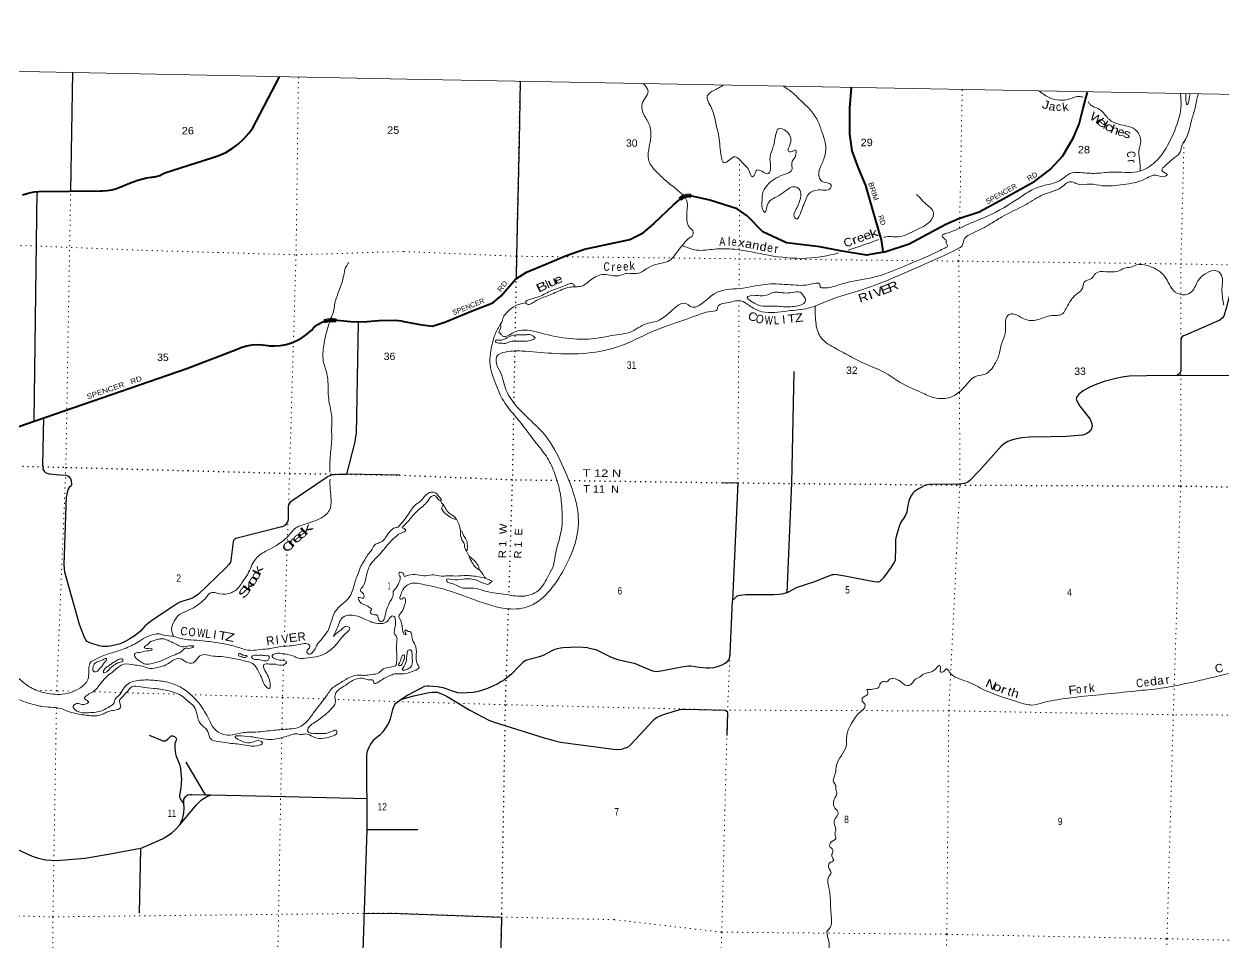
# Model space of a CAD drawing. Header units: feet. Extents: x -509309 to -252658, y -547785 to -360805.
# Drawn here: x -451182 to -422824, y -382503 to -360805 of the extents above; entities that cross this region are included whole.
import ezdxf
from ezdxf.enums import TextEntityAlignment as Align

# ---------------------------------------------------------------- set-up
doc = ezdxf.new("R2010")
doc.units = ezdxf.units.FT
doc.header["$LTSCALE"] = 80
doc.linetypes.add('DOTTED', pattern=[1.5, 0.3, -1.2])
for name, color, linetype, lineweight in [('26', 7, 'Continuous', 40), ('27', 7, 'Continuous', 13), ('29', 7, 'Continuous', 25), ('39', 7, 'Continuous', 13), ('4', 7, 'Continuous', 13), ('6', 7, 'DOTTED', 25), ('61', 7, 'Continuous', 13), ('7', 7, 'DOTTED', 13)]:
    doc.layers.add(name, color=color, linetype=linetype, lineweight=lineweight)
doc.layers.add('41', color=7, linetype='Continuous')

msp = doc.modelspace()

# ---------------------------------------------------------------- linework, layer by layer
at = {"layer": '26'}
for points in [[(-451220.4, -364843.58), (-451084.36, -364801.96), (-450944.71, -364774.79), (-450829.08, -364763.54), (-449375.01, -364746.22), (-449325.88, -364746.88), (-449214.35, -364739.97), (-449104.15, -364721.43), (-448996.5, -364691.49), (-448892.56, -364650.45), (-448691.87, -364566.26), (-448491.41, -364494.41), (-448284.54, -364443.9), (-448179.16, -364427.48), (-448153.89, -364423.54), (-448129.16, -364420.6), (-448093.14, -364416.31), (-448033.22, -364402.71), (-447975.04, -364382.92), (-447920.21, -364357.65), (-447887.68, -364339.89), (-447854.06, -364325.85), (-446747.25, -363969.29), (-446578.11, -363912.6), (-446415.82, -363838.54), (-446262.16, -363747.93), (-446118.81, -363641.75), (-445987.35, -363521.16), (-445869.22, -363387.5), (-445785.92, -363273.25), (-445147.73, -362049.68)], [(-430872.63, -366197.41), (-430876.13, -366174.61), (-430916.86, -365909.19), (-431127.61, -365177.16), (-431289.59, -364623.03), (-431472.03, -364191.15), (-431611.08, -363800.35), (-431669.68, -363405.09), (-431669.91, -362797.85), (-431629.09, -362307.84)], [(-430872.63, -366197.41), (-430842.01, -366192.16), (-430267.77, -366002.42), (-429394.88, -365539.07), (-429092.92, -365404.27), (-428613.61, -365240.8), (-428039.14, -364936.44), (-427297.69, -364516.75), (-426930.74, -364242.48), (-426633.13, -363918.6), (-426379.71, -363491.29), (-426244.89, -363170.22), (-426151.14, -362792.05), (-426046.58, -362412.13)], [(-442243.3, -367826.9), (-441826.39, -367909.9), (-441537.76, -367943.74), (-441236.62, -367851.15), (-440629.11, -367603.75), (-440102.71, -367394.96), (-439906.14, -367230.6), (-439567.45, -366834.47), (-439305.03, -366666.73), (-438847.38, -366480.71), (-438385.47, -366282.71), (-437934.4, -366124.72), (-436869.21, -365896.39), (-436552.8, -365741.77), (-436291.08, -365518.69), (-436278.96, -365503.88), (-435840.91, -365086.24), (-435713.04, -364973.67), (-435673.88, -364937.81), (-435601.24, -364890.63), (-435560.76, -364872.61), (-435528.6, -364863.86), (-435472.67, -364860.24), (-435428.34, -364865.06)], [(-430872.63, -366197.41), (-431273.37, -366266.1), (-431898.25, -366167.32), (-432376.57, -366073.44), (-433164.26, -365979.49), (-433721.67, -365717.16), (-434095.99, -365337.8), (-434325.77, -365170.4), (-434976.84, -364972.58), (-435428.34, -364865.06), (-435403.6, -364870.72)], [(-442243.3, -367826.9), (-442417.29, -367815.31), (-442796.56, -367821.07), (-443169.82, -367852.93), (-443462.8, -367846.7), (-443700.73, -367822.73), (-443784.78, -367814.26), (-443868.11, -367804.99), (-443950.67, -367806.11), (-444030.44, -367817.31), (-444081.95, -367829.09)], [(-454032.82, -371252.6), (-447337.98, -368944.27), (-446147.92, -368493.35), (-446032.69, -368446.62), (-445913.2, -368412.19), (-445790.77, -368390.43), (-445666.74, -368381.6), (-445542.46, -368385.78), (-445419.31, -368402.92), (-445387.35, -368409.55), (-445252.99, -368412.88), (-445119.02, -368402.16), (-444986.9, -368377.48), (-444858.08, -368339.14), (-444733.98, -368287.53), (-444615.95, -368223.24), (-444505.29, -368146.97), (-444403.21, -368059.54), (-444381.92, -368038.81), (-444339.49, -367990.1), (-444292.2, -367946.1), (-444240.57, -367907.28), (-444185.16, -367874.08), (-444126.59, -367846.84), (-444106.95, -367839.8), (-444081.95, -367829.09)]]:
    msp.add_lwpolyline(points, dxfattribs=at)
at = {"layer": '29'}
for p, q in [((-450035.23, -361954.4), (-450083, -364753.05)), ((-450881.25, -364767.52), (-450952.65, -370190.58)), ((-439544.87, -366294.04), (-439554.45, -366822.8)), ((-443287.79, -367848.48), (-443330.76, -370511.18)), ((-450739.76, -371244.87), (-450710.13, -370107.22)), ((-442313.4, -371467.23), (-443555.89, -371448.7)), ((-450230.4, -373578.32), (-450177.98, -371964.07)), ((-445090.16, -372690.43), (-446178.7, -372968.77)), ((-443079.01, -379839.78), (-442474.71, -379842.11)), ((-442474.71, -379842.11), (-441875.42, -379845.76)), ((-448427.36, -380289.75), (-448463.71, -381823.7)), ((-443146, -381826.05), (-442512.77, -381818.4))]:
    msp.add_line(p, q, dxfattribs=at)
for points in [[(-439460.71, -362158.48), (-439477.74, -363568.84), (-439544.87, -366294.04)], [(-421627.49, -366517.06), (-421815.52, -366523.67), (-422005.13, -366554.93), (-422323.9, -366627.89), (-422413.49, -366663.32), (-422469.74, -366690.43), (-422530.17, -366755.04), (-422578.09, -366819.67), (-422613.51, -366905.13), (-422771.86, -367522.14), (-422830.2, -367713.91), (-422857.28, -367753.52), (-422921.87, -367805.63), (-423730.27, -368155.82), (-423807.36, -368187.09), (-423838.61, -368222.53), (-423846.95, -368330.92), (-423846.95, -369006.3), (-423858.39, -369044.85), (-423881.31, -369076.12), (-423927.59, -369114.4)], [(-432990.41, -369019.09), (-433047.83, -371658.01), (-433155.44, -374251.97)], [(-423927.59, -369114.4), (-424654.28, -369121.98), (-425062.64, -369130.32), (-425231.4, -369153.25), (-425379.34, -369180.35), (-425656.44, -369257.47), (-425871.05, -369330.43), (-425993.97, -369390.88), (-426152.32, -369474.26), (-426254.41, -369555.56), (-426310.66, -369632.68), (-426319, -369666.04), (-426312.75, -369697.3), (-426229.41, -369839.05), (-425987.72, -370147.56), (-425943.96, -370253.87), (-425937.72, -370314.32), (-425964.8, -370387.27), (-426021.06, -370456.06), (-426085.64, -370495.67), (-426162.74, -370522.77), (-426554.44, -370556.12), (-426921.14, -370564.46), (-427421.18, -370572.8), (-427600.36, -370585.3), (-427762.88, -370614.49), (-427846.21, -370643.67), (-427929.55, -370672.85), (-428012.89, -370718.71), (-428079.57, -370772.91), (-428596.28, -371348.23), (-428829.64, -371598.37), (-428877.56, -371637.97), (-428954.65, -371665.07), (-429087.99, -371681.75), (-429781.8, -371688), (-429881.81, -371708.85), (-429996.41, -371765.13), (-430069.33, -371808.9), (-430136, -371854.76), (-430173.5, -371896.45), (-430221.43, -371965.24), (-430269.34, -372071.55), (-430304.77, -372223.72), (-430321.43, -372340.45), (-430350.6, -372411.32), (-430404.78, -372507.21)], [(-422487.98, -371417.82), (-422457.38, -369124.21), (-423927.59, -369114.4)], [(-443555.89, -371448.7), (-443353.12, -370678.16), (-443330.76, -370511.18)], [(-450739.76, -371244.87), (-450736.46, -371324.06), (-450708.3, -371371.02), (-450684.31, -371399.19), (-450657.19, -371413.8), (-450591.48, -371433.63), (-450336.99, -371462.85), (-450190.97, -371471.19), (-450150.3, -371484.76), (-450115.88, -371504.59), (-450085.63, -371547.37), (-450069.99, -371600.59), (-450061.64, -371684.07), (-450062.68, -371701.8), (-450071.03, -371720.59), (-450111.71, -371759.2), (-450139.87, -371797.8), (-450165.94, -371876.07), (-450177.98, -371964.07)], [(-445090.16, -372690.43), (-445023.99, -372658.69), (-444978.1, -372616.96), (-444944.73, -372571.04), (-444932.21, -372516.78), (-444928.04, -372212.08), (-444920.73, -372173.47), (-444903.01, -372132.78), (-444876.93, -372094.17), (-444844.6, -372066), (-444014.38, -371506.69), (-443948.66, -371474.34), (-443889.22, -371456.6), (-443833.94, -371451.38), (-443751.54, -371448.25), (-443555.89, -371448.7)], [(-434700.29, -371644.58), (-434313.35, -371651.16), (-434441.18, -374429.18)], [(-433155.44, -374251.97), (-432927.91, -374126.87), (-432853.95, -374096.63), (-432740.4, -374060.16), (-432494.54, -373980.95), (-432123.68, -373830.87), (-432072.63, -373819.39), (-432045.54, -373813.13), (-432005.96, -373811.05), (-431969.5, -373814.19), (-431786.15, -373851.71), (-431094.42, -373985.12), (-431015.25, -373993.44), (-430977.74, -373991.36), (-430948.57, -373976.78), (-430856.9, -373880.9), (-430677.71, -373643.26), (-430631.88, -373568.21), (-430604.79, -373511.93), (-430590.21, -373470.24), (-430586.04, -373426.48), (-430581.87, -373234.7), (-430582.91, -373119), (-430577.71, -372992.9), (-430557.91, -372887.62), (-430523.53, -372776.11), (-430484.99, -372654.16), (-430465.2, -372609.35), (-430404.78, -372507.21)], [(-446178.7, -372968.77), (-446201.53, -372979.06), (-446217.18, -372996.79), (-446234.91, -373014.53), (-446242.21, -373042.7), (-446296.44, -373489.32), (-446305.83, -373525.84), (-446338.16, -373576.97), (-446413.26, -373656.27), (-447068.26, -374286.54), (-447149.61, -374347.07), (-447203.85, -374378.37), (-447247.65, -374395.06), (-447456.25, -374453.5), (-447503.19, -374473.32), (-447556.38, -374499.41), (-447673.2, -374582.89), (-448140.46, -374891.77), (-448240.59, -374966.89), (-448315.68, -375029.51), (-448432.49, -375158.9)], [(-448432.49, -375158.9), (-448557.66, -375256.97), (-448677.6, -375337.33), (-448791.29, -375403.06), (-448913.32, -375452.11), (-449003.02, -375479.24), (-449108.36, -375503.24), (-449203.27, -375516.81), (-449291.92, -375519.93), (-449338.86, -375516.81), (-449408.74, -375503.24), (-449554.76, -375457.32), (-449624.64, -375433.33), (-449688.26, -375398.89), (-449722.68, -375362.37), (-449755.01, -375307.06), (-449871.83, -374998.19), (-450218.1, -373762.7), (-450228.53, -373685.48), (-450230.4, -373578.32)], [(-433155.44, -374251.97), (-433271.69, -374283.2), (-433336.28, -374289.45), (-433463.38, -374293.62), (-434121.77, -374297.79), (-434255.12, -374310.29), (-434300.96, -374318.63), (-434338.46, -374331.14), (-434386.38, -374374.91), (-434441.18, -374429.18)], [(-437857.05, -375548.56), (-437665.87, -375586.02), (-437324.17, -375765.29), (-437223.13, -375803.86), (-437153.32, -375827.83), (-436761.61, -375915.38), (-436702.25, -375933.1), (-436649.1, -375957.07), (-436332.41, -376090.47), (-436274.08, -376105.07), (-436228.23, -376107.15), (-436086.55, -376086.31), (-435594.84, -375990.42), (-435472.96, -375974.79), (-435419.82, -375977.91), (-435215.63, -376002.92), (-435050, -376022.73), (-434986.45, -376023.77), (-434874.99, -376012.31), (-434769.76, -375986.25), (-434681.22, -375951.86), (-434615.58, -375915.38), (-434552.04, -375866.39), (-434531.2, -375843.46), (-434511.4, -375811.15), (-434490.57, -375690.25), (-434441.18, -374429.18)], [(-437857.05, -375548.56), (-438089.88, -375532.87), (-438448.25, -375549.55), (-438507.64, -375556.84), (-438577.43, -375570.39), (-438638.9, -375586.02), (-438694.1, -375612.08), (-438898.29, -375724.65), (-438938.93, -375742.36), (-439002.47, -375762.17), (-439277.49, -375833.04), (-439326.46, -375852.84), (-439366.05, -375873.69), (-439394.17, -375895.58), (-439506.68, -376008.14), (-439665.03, -376170.73), (-439827.54, -376304.14), (-439894.23, -376347.92), (-439998.39, -376408.37), (-440231.75, -376512.6), (-440367.2, -376560.54), (-440449.5, -376580.35), (-440565.11, -376604.31), (-440706.79, -376616.82), (-440832.87, -376622.04), (-440931.82, -376612.65), (-440980.8, -376601.19), (-441056.83, -376575.13), (-441186.01, -376525.1), (-441274.57, -376494.88), (-441419.36, -376470.9), (-441611.05, -376458.4), (-441656.88, -376458.4)], [(-441656.88, -376458.4), (-441719.42, -376466.74), (-441742.34, -376475.08), (-441794.42, -376500.1), (-442123.62, -376679.36), (-442184.04, -376716.89), (-442254.16, -376765.71), (-442417.63, -376878.75)], [(-442254.16, -376765.71), (-441966.05, -376684.82), (-441649.35, -376609.78), (-441535.79, -376594.14), (-441477.45, -376594.14), (-441415.99, -376601.44), (-441296.18, -376644.17), (-441182.63, -376701.5), (-440649.24, -377026.69), (-440199.19, -377260.16), (-440070, -377310.18), (-438890.72, -377677.06), (-438632.34, -377747.94), (-438507.35, -377777.12), (-437248.88, -377943.88), (-437134.27, -377950.14), (-437057.2, -377943.88), (-436971.75, -377916.79), (-436915.52, -377893.86), (-436842.57, -377833.4), (-436323.79, -377276.83), (-436276.89, -377227.85), (-436215.44, -377185.11), (-436150.83, -377155.93), (-436048.76, -377118.41)], [(-442417.63, -376878.81), (-442473.84, -377009), (-442528.07, -377230.22), (-442549.97, -377295.96), (-442590.65, -377372.13), (-442703.29, -377534.91), (-442774.22, -377614.22), (-442874.35, -377693.52), (-442931.71, -377742.57), (-442991.16, -377827.09), (-443027.66, -377890.74), (-443062.09, -377973.18), (-443079.81, -378026.4), (-443087.09, -378117)], [(-436048.76, -377118.41), (-435704.95, -377014.18), (-435627.86, -376999.59), (-435548.68, -376997.5), (-434604.83, -377024.6), (-434575.66, -377043.36), (-434558.99, -377074.63), (-434569.41, -377620.78)], [(-447406.47, -379230.39), (-447482.84, -379118.4), (-447496.4, -379088.13), (-447499.53, -379034.92), (-447470.33, -378867.96), (-447454.68, -378645.69), (-447457.81, -378600.82), (-447478.66, -378402.55), (-447495.36, -378329.51), (-447578.8, -378116.64), (-447596.53, -378057.16), (-447605.91, -377993.5), (-447608, -377907.94), (-447607.48, -377820.8), (-447599.66, -377786.89), (-447574.63, -377724.28), (-447574.1, -377708.1), (-447579.84, -377689.84), (-447599.66, -377665.84), (-447619.99, -377651.75), (-447637.73, -377642.36), (-447658.07, -377636.63), (-447690.4, -377635.58), (-447705.52, -377639.23), (-447716.48, -377644.97), (-447787.4, -377715.93), (-447837.46, -377753.5), (-447850.5, -377757.15), (-447867.71, -377756.63), (-447890.13, -377752.97), (-447912.56, -377745.15), (-448217.12, -377619.93)], [(-446891.94, -379020.52), (-447225.04, -378461.46), (-447347.42, -378250.55)], [(-443087.09, -378117), (-443079.33, -379849.77), (-443232.53, -384377.31), (-443269.22, -388107.83)], [(-447502.13, -379735.62), (-447109.96, -379268.13), (-447022.35, -379170.04), (-446986.88, -379140.82), (-446928.48, -379101.17), (-446888.84, -379078.21), (-446764.79, -379023.27)], [(-447406.47, -379230.39), (-447405.14, -379146.05), (-447401.49, -379124.66), (-447393.15, -379105.88), (-447361.34, -379066.74), (-447333.7, -379041.18), (-447309.71, -379027.61), (-447294.58, -379020.83), (-447257.56, -379013.01), (-447211.08, -379013.62)], [(-447211.08, -379013.62), (-446891.94, -379020.52), (-446764.79, -379023.27)], [(-446764.79, -379023.27), (-445003.67, -379061.35), (-443082.03, -379109.34)], [(-447502.13, -379735.62), (-447439.55, -379593.71), (-447418.69, -379531.1), (-447402, -379447.62), (-447393.66, -379332.83), (-447406.47, -379230.39)], [(-448427.36, -380289.75), (-449145.91, -380426.43), (-449738.34, -380526.61), (-450213.96, -380568.35), (-450424.64, -380582.96), (-450672.88, -380568.35), (-450837.68, -380532.87), (-450981.61, -380484.87), (-452333.36, -379867.11)], [(-448427.36, -380289.75), (-447910.99, -380061.2), (-447791.04, -379995.46), (-447689.87, -379919.28), (-447617.9, -379857.71), (-447502.13, -379735.62)], [(-442512.77, -381818.4), (-439901.24, -381912.22), (-439901.78, -381973.75), (-440001.33, -385974.81), (-439988.98, -386014.96), (-439968.91, -386036.58), (-439929.84, -386063.77), (-439896.06, -386082.53), (-438692.72, -386122.35), (-437641.43, -386157.14)]]:
    msp.add_lwpolyline(points, dxfattribs=at)
at = {"layer": '39'}
for points in [[(-436546.94, -362214.86), (-436435.38, -362394.25), (-436508.99, -362563.71), (-436580.56, -362731.2), (-436532.46, -362943.27), (-436395.08, -363213.4), (-436379.72, -363559.55), (-436429.54, -363848.11), (-436415.3, -364045.44), (-436229.49, -364304.46), (-436010.49, -364509.85), (-435757.36, -364715.91), (-435606.08, -364844.68)], [(-434651.93, -362250.61), (-434882.1, -362376.62), (-435033.13, -362498.3), (-434934.34, -362789.79), (-434842.12, -363109.3), (-434771.8, -363418.33), (-434712.68, -363890), (-434634.1, -364084.58), (-434520.43, -364024.48), (-434376.16, -363940.87), (-434202.26, -364089.07), (-434035.51, -364295.44), (-433969.58, -364417.38), (-433918.4, -364368.12), (-433866.08, -364260.57), (-433700.34, -364312.1), (-433584.37, -364340.52), (-433541.03, -364178.51), (-433550.51, -363943.07), (-433475.53, -363703.27), (-433413.51, -363406.9), (-433348.79, -363281.5), (-433176.98, -363331.14), (-433075.06, -363461.83), (-433072.44, -363636.82), (-433116.17, -363818.93), (-433062.14, -363830.05), (-432944.76, -363786.12), (-432959.83, -363940.64), (-433039.03, -364087.87), (-433029.92, -364238.86), (-433239.47, -364373.46), (-433630.17, -364629.16), (-433730.24, -364816.2), (-433742.11, -365013.01), (-433713.85, -365212.63), (-433668.49, -365255.75), (-433636.76, -365173.93), (-433575.23, -365006.25), (-433337.26, -364856.12), (-433113.19, -364697.67), (-432991.72, -364649.79), (-432846.6, -364729.06), (-432834.06, -364910.27), (-432950.46, -365213.6), (-432985.25, -365349.65), (-432936.26, -365412.94), (-432818.19, -365230.29), (-432735.92, -365028.83), (-432629.28, -364813.77), (-432440.79, -364729.02), (-432266.04, -364730.45), (-432120.51, -364685.07), (-432111.1, -364614.88), (-432332.21, -364518.03), (-432392.63, -364422.33), (-432374.66, -364221.61), (-432269.28, -363968.33), (-432235.68, -363687.5), (-432318.06, -363378.23), (-432413.5, -363120.99), (-432587.06, -362852.16), (-432831.42, -362608.06), (-433014.86, -362433.54), (-433231.14, -362277.63)], [(-427192.34, -362390.9), (-426936.02, -362553.39), (-426470.35, -362574.63), (-426248.19, -362514.67), (-426150.71, -362537.59)], [(-423855.45, -362452.73), (-423837.54, -362727.07), (-423908.96, -363093.63), (-424159.45, -363679.84), (-424499.29, -364109.46), (-424880.63, -364296.98), (-425453.32, -364303.78), (-425837.63, -364334.41), (-426221.01, -364316.8), (-426470.57, -364340.03), (-426643.81, -364467.31), (-426943.53, -364590.08), (-427242.47, -364672.66), (-427577.58, -364859.08), (-428311.39, -365299.04), (-428860.43, -365535.53), (-429399.15, -365758.15), (-429484.43, -365804.72), (-429443.47, -365867.86), (-429384.68, -365943.42), (-429388.93, -365955.4), (-429381.6, -365991.74), (-429356.78, -366058.58), (-429417.85, -366099.6), (-429569.99, -366175.02), (-430264.99, -366479.01), (-430914.91, -366737.64), (-431901.7, -366963.49), (-432288.96, -367042.32), (-432364.8, -367016.69), (-432381.5, -366945.99), (-432439.43, -366928.76), (-432592.68, -366957.91), (-433065, -366968.71), (-433605.13, -366954.03), (-434266.05, -367055.61), (-434873.3, -367186.4), (-435445.4, -367472.71), (-435494.87, -367433.53), (-436130.52, -367784.93), (-436437.76, -367881.42), (-436575.34, -367930.99), (-436768.51, -368049.83), (-437232.7, -368159.31), (-437637.96, -368233.76), (-438188.67, -368247.03), (-438883.56, -368132.8), (-439416.18, -368041.87), (-439644.64, -368115.78), (-439796.78, -368191.2), (-439868.99, -368185.75), (-439910.15, -368132.66), (-439959.73, -368099.52), (-439934.53, -368043.71), (-439919.55, -367893.21)], [(-426037.24, -362634.78), (-425997.81, -362693.81), (-425939.22, -362741.94), (-425740.24, -362840.36), (-425565.22, -363034.83), (-425332.77, -363168.1), (-424880, -363335.87), (-424792.2, -363572.86), (-424835.21, -363821.34), (-424827.87, -363960.22), (-424807.17, -364135.56), (-424805.18, -364283.43)], [(-423992.14, -363960.61), (-423848.75, -363818.67), (-423826.36, -363700.48), (-423749.24, -363557.23), (-423676.01, -363407.87), (-423582.62, -363047.78), (-423507.2, -362785.87), (-423476.07, -362631.66), (-423432, -362460.44)], [(-423723.05, -362455.19), (-423717.64, -362657.05), (-423698.7, -362715.74), (-423650.24, -362600.07), (-423638.55, -362515.85), (-423619.61, -362456.91)], [(-442403.88, -376160.51), (-442134.87, -376153.23), (-441959.58, -376090.85), (-441847.57, -376012.63), (-441882.3, -375939.56), (-441911.94, -375707.75), (-441943.47, -375469.86), (-441993.85, -375374.37), (-442019.73, -375259.24), (-442072.15, -375165.72), (-442104.32, -375167.1), (-442161.74, -375123.74), (-442182.6, -375163.54), (-442151.84, -375234.52), (-442174.01, -375238.11), (-442237.93, -375116.2), (-442295.57, -374877.8), (-442320.5, -374816.99), (-442241.41, -374675.79), (-442188.43, -374534.07), (-442167.69, -374397.76), (-442183.17, -374367.29), (-442247.86, -374388.13), (-442294.25, -374397.27), (-442282.48, -374309.03), (-442231.78, -374181.35), (-442082.48, -374045.55), (-441773.1, -374045.62), (-441345.07, -374142.53), (-440638.43, -374375.63), (-439813.46, -374619.1), (-439290.43, -374583.17), (-438799.6, -374240.97), (-438419.13, -373685.47), (-438140.98, -373019.38), (-438088.44, -372385.03), (-438193.64, -371906.42), (-438469.31, -371207.29), (-438852.25, -370548.27), (-439190.89, -370193.75), (-439665.08, -369681.72), (-439846.26, -369288.07), (-439910.16, -369061.61), (-440020.12, -368828.21), (-439992.35, -368639.75), (-439864.46, -368571.9), (-439417.74, -368534.46), (-438701.59, -368588.79), (-437084.93, -368411.55), (-436365.48, -368089.95), (-435954.53, -367929.15), (-435303.19, -367700.71), (-434885.18, -367590.32), (-434804.31, -367563.76), (-434795.57, -367527.74), (-434766.12, -367459.96), (-434572.04, -367397.43), (-434251.64, -367347.45), (-434011.15, -367480.88), (-433748.38, -367604.69), (-433127.26, -367586.78), (-432647.9, -367523.84), (-432182.41, -367348.03), (-431361.52, -367078.7), (-430638.99, -366805.41), (-429915.56, -366485.9), (-429118.94, -366121.58), (-429015, -366045.21), (-428972.17, -365909.33), (-428739.79, -365736.97), (-428346.01, -365529.58), (-428073.59, -365364.05), (-427501.28, -365067.69), (-427086.95, -364836.58), (-426608.67, -364622.83), (-426502.6, -364540.47), (-426380.18, -364546.9), (-426270.59, -364593.3), (-425989.24, -364588.79), (-425704.7, -364626.57), (-425459.62, -364627.38), (-425203.92, -364598.24), (-424943.92, -364555.11), (-424699.24, -364473.48), (-424428.15, -364376.27), (-424205.71, -364404.79), (-424164.84, -364369.4), (-424226.15, -364319.94), (-424289.4, -364266.41), (-424196.48, -364137.55), (-423992.14, -363960.61)], [(-435606.08, -364844.68), (-435532.94, -364953.02), (-435508.3, -365028.46), (-435511.43, -365189.25), (-435514.59, -365454.6), (-435486.58, -365563.73), (-435427.74, -365637.28), (-435394.23, -365670.11), (-435374.45, -365789.13), (-435484.77, -365883.47), (-435632.65, -366049.46), (-435760.37, -366211.82), (-435900.21, -366377.96), (-436191.43, -366476.77), (-436415.99, -366556.8), (-436665.77, -366694.63), (-436967.32, -366704.77), (-437124.98, -366753.94), (-437473.97, -366724.94), (-437787.91, -366855.48), (-437975.36, -366990.53), (-438104.4, -367014.12), (-438160.67, -367015.02)], [(-430861.29, -365848.76), (-430853.35, -365846.1), (-430513.57, -365832.69), (-430102.66, -365673.9), (-429771.25, -365471.32), (-429686.93, -365267.89), (-429897.35, -365034.53), (-430019.31, -364901.42), (-430094.16, -364835.57)], [(-435636.43, -366037.32), (-435293.06, -366148.64), (-434860.7, -366127.01), (-434392.68, -366130.2), (-433587.8, -366270.74), (-432691.15, -366340.69), (-431937.38, -366216.81), (-431935.16, -366216.17)], [(-431708.59, -366149.59), (-431209.58, -365981.84), (-430989.98, -365896.86)], [(-443955.14, -367842.45), (-443916.31, -367731.94), (-443904.27, -367709.86), (-443833.98, -367406.73), (-443733.6, -367097.59), (-443627.19, -366750.31), (-443581.01, -366561.61), (-443556.92, -366517.45), (-443518.78, -366457.24), (-443508.75, -366447.21)], [(-432485.14, -367467.87), (-432464.36, -367899.44), (-432367.53, -368188.88), (-432039.18, -368452.72), (-431675.4, -368650.91), (-431285.47, -368847.61), (-430861.17, -369032.92), (-430476.15, -369275.76), (-429940.72, -369531.62), (-429617.58, -369650.59), (-429234.97, -369603.85), (-428852.66, -369263.53), (-428715.72, -369143.58), (-428469.39, -369080.07), (-428243.83, -368845.24), (-428130.26, -368584.08), (-428081.82, -368365.87), (-427994.7, -368122.28), (-427986.42, -367903.28), (-427923.88, -367683.33), (-427824.93, -367657.13), (-427567.87, -367764.75), (-427275.41, -367808.72), (-426976.16, -367710.06), (-426809.09, -367693.25), (-426684.23, -367677.61), (-426523.48, -367469.66), (-426280.52, -367166.81), (-426169.85, -367054.38), (-426126.79, -366906.44), (-425954.29, -366817.35), (-425857.59, -366700.62), (-425605.67, -366659.34), (-425287.71, -366631.43), (-425137.77, -366566.02), (-425027.04, -366554.13), (-424891.4, -366500.5), (-424638.52, -366513.53), (-424435.21, -366595.96), (-424231.53, -366762.84), (-423975.7, -367139.86), (-423743.92, -367204.76), (-423587.76, -367129.42), (-423427.77, -366857.1), (-423239.73, -366691.91), (-423005.6, -366636.21), (-422904.63, -366712.59), (-422871.51, -367075.17), (-422835.8, -367407.64), (-422828.85, -367448.14)], [(-438156.59, -367014.95), (-438197.69, -366955.98), (-438227.54, -366941.32), (-438360.7, -366970.86), (-438710.86, -367104.71), (-438998.81, -367241.79), (-439241.4, -367319.45), (-439329, -367382.06), (-439311.55, -367414.58), (-439107.59, -367360.29), (-438787.48, -367221.83), (-438473.39, -367083.25), (-438283.44, -367026.68), (-438156.59, -367014.95)], [(-433988.8, -367364.7), (-434048.23, -367321.3), (-434093.36, -367266.12), (-434046.58, -367236.88), (-433843.4, -367222.79), (-433624.19, -367211.03), (-433482.45, -367153.5), (-433177.28, -367163.54), (-432971.97, -367143.46), (-432807.65, -367164.8), (-432756.92, -367242.2), (-432723.61, -367285.08), (-432731.55, -367383.45), (-432853.49, -367455.44), (-433191.65, -367488.99), (-433534.86, -367472.17), (-433775.84, -367467.42), (-433903.35, -367412.63), (-433988.8, -367364.7)], [(-439326.38, -367397.99), (-439506.86, -367436.87), (-439716.37, -367569.47), (-439866.92, -367769.58), (-439892.66, -367853.52), (-439919.55, -367893.21)], [(-443953.5, -371398.9), (-443954.98, -371307.85), (-443944.9, -371026.76), (-443910.73, -370635.26), (-443912.7, -370372.23), (-443908.64, -370085.12), (-443974.81, -369719.65), (-443992.83, -369494.76), (-444034.9, -369026.9), (-444109.11, -368767.84), (-444097.02, -368400.42), (-443994.61, -367954.75), (-443955.14, -367842.45)], [(-439919.37, -367892.95), (-440050.96, -368141.95), (-440148.92, -368530.1), (-440172.16, -368795.05), (-440031.72, -369320.61), (-439854.4, -369706.14), (-439432.93, -370243.26), (-439119.56, -370657.61), (-438845.26, -371014.9), (-438655.66, -371388.6), (-438534.69, -371779.06), (-438474.44, -372192.44), (-438485.9, -372781.35), (-438630.07, -373375.69), (-438672.73, -373606.08), (-438783.7, -373837.13), (-439025.71, -374194.29), (-439400, -374329.67), (-439847.05, -374280.64), (-440317.57, -374198.98), (-440551.43, -374138.07), (-440804.55, -374137.1), (-441079.64, -374027.12), (-441191.05, -373970.63), (-441198.45, -373938.32), (-441083.83, -373932.53), (-440804.41, -373923.97), (-440477.51, -373952.53), (-440278.33, -374040.91), (-440187.88, -374038.67), (-440169.34, -374014.91), (-440122.48, -373981.65), (-440178.05, -373946.37), (-440403.76, -373879.59), (-440720.43, -373841.17), (-440981.81, -373852.11), (-441180.63, -373848.19), (-441327.38, -373853.34), (-441493.55, -373823.92), (-441682.91, -373850.35), (-442116.65, -373839.79), (-442199.33, -373856.25), (-442216.12, -373789.57), (-442269.91, -373766.39), (-442303.93, -373759.69), (-442320.9, -373805.6), (-442293.95, -373866.45), (-442293.04, -373922.77), (-442363.92, -374090.96)], [(-440013.34, -368273.39), (-439888.87, -368277.86), (-439728.58, -368196.57), (-439488.66, -368153.04), (-439305.76, -368148.6), (-439271.54, -368145.26), (-439141.75, -368186.02), (-439104.34, -368224.96), (-439169.46, -368267.91), (-439332.87, -368302.89), (-439594.01, -368301.77), (-439702.73, -368313.7), (-439785.81, -368350.26), (-439902.33, -368349.98), (-440016.56, -368335.66), (-440034.4, -368323.24), (-440038.3, -368317.13), (-440031.57, -368281.07), (-440013.34, -368273.39)], [(-447642.36, -375280.38), (-447696.12, -375114.08), (-447655.96, -374969.54), (-447535.53, -374786.92), (-447326.81, -374672.62), (-447132.14, -374576.38), (-447017.75, -374490.12), (-446879.26, -374361.72), (-446792.96, -374259.38), (-446556.16, -374271.59), (-446287.26, -374247.69), (-446128.71, -374143.39), (-446040.39, -374018.97), (-445895.88, -373806.24), (-445723.24, -373467.04), (-445470.37, -373264.42), (-445249.61, -373150.13), (-445103.1, -373051.85), (-444940.53, -372909.41), (-444836.16, -372789.01), (-444729.79, -372696.73), (-444567.24, -372636.6), (-444382.61, -372572.48), (-444183.93, -372496.33), (-443965.16, -372293.69), (-443947.03, -371795.76), (-443950.79, -371564.97)], [(-442336.9, -372695.49), (-442096.46, -372390.46), (-441876.38, -372127.38), (-441831.65, -372100.11), (-441602.38, -371881.44), (-441493.71, -371871.52), (-441367.22, -371978.57), (-441324.64, -372061.85), (-441368.74, -372056.96), (-441451.33, -371964.85), (-441519.41, -371953.45), (-441642.41, -372079.71), (-441871.71, -372300.39), (-442091.32, -372539.36), (-442208.3, -372665.74), (-442241.33, -372711.33), (-442217.38, -372719.85), (-442162.17, -372773.21), (-442267.89, -372837.48), (-442340.39, -372871.41)], [(-441334.27, -372067.72), (-441323.45, -372104.1), (-441268.65, -372169.79)], [(-441268.48, -372169.52), (-441309.93, -372235.06), (-441204.46, -372389.95), (-441065.65, -372483.17), (-440967.68, -372507.22), (-441004.86, -372456.22), (-441131.74, -372369.27), (-441219.99, -372258.95), (-441268.48, -372169.52)], [(-440964.95, -372510.02), (-440897.85, -372635.27), (-440869.62, -372781.51)], [(-442336.9, -372695.49), (-442414.2, -372711.3), (-442620.74, -372915.05), (-442701.03, -373021.41), (-442777.29, -373063.52), (-442885.66, -373105.61), (-442951.9, -373215.99), (-443026.16, -373308.3), (-443100.43, -373416.67), (-443160.65, -373519.03), (-443236.92, -373659.52), (-443269.05, -373751.86), (-443329.27, -373906.42), (-443373.44, -374034.89), (-443441.7, -374251.69), (-443485.86, -374337.99), (-443616.32, -374478.45), (-443688.57, -374538.63), (-443694.6, -374544.65), (-443784.91, -374634.94), (-443843.12, -374713.21), (-443903.35, -374877.81), (-443953.54, -375032.37), (-443989.67, -375126.72), (-444059.92, -375225.05), (-444128.17, -375323.39), (-444244.58, -375457.83), (-444286.73, -375542.13), (-444363.01, -375652.51), (-444447.3, -375700.63), (-444499.46, -375640.36), (-444425.2, -375513.92), (-444437.23, -375489.82), (-444716.17, -375477.58), (-444910.82, -375503.54), (-445187.76, -375531.46), (-445372.38, -375569.48), (-445593.13, -375589.4), (-445807.85, -375609.33), (-445968.39, -375587.13), (-446144.97, -375530.79), (-446498.15, -375448.22), (-446895.47, -375391.72), (-447172.4, -375365.43), (-447431.26, -375339.14), (-447633.94, -375284.79), (-447888.79, -375246.46), (-447983.1, -375220.29), (-448117.55, -375234.25), (-448360.38, -375332.47), (-448450.69, -375390.63), (-448771.8, -375555.05), (-449056.77, -375653.23), (-449371.84, -375761.43), (-449500.29, -375825.59), (-449614.68, -375897.8), (-449646.81, -376016.24), (-449652.85, -376162.8), (-449682.97, -376317.38), (-449815.44, -376467.88), (-450026.17, -376586.19), (-450281.03, -376648.26), (-450497.76, -376644.09), (-450746.59, -376601.75), (-451053.6, -376469.02), (-451318.46, -376262.03), (-451432.83, -376163.56), (-451563.25, -376049.03), (-451621.43, -375950.6), (-451767.86, -375526.85), (-451838.05, -375271.8), (-451878.15, -375020.8), (-451972.45, -374924.36), (-452409.9, -374799.56), (-452668.76, -374705.01), (-452985.81, -374630.5), (-453427.29, -374604.09), (-453569.76, -374583.91), (-453790.51, -374597.81), (-453912.92, -374611.78), (-454073.46, -374643.79), (-454300.24, -374721.94), (-454456.77, -374749.94), (-454559.12, -374784), (-454597.25, -374822.12), (-454651.44, -374892.36), (-454725.7, -374942.5), (-454844.1, -374984.59), (-454950.47, -375052.78), (-455076.91, -375167.13), (-455181.29, -375321.66), (-455285.66, -375484.23), (-455440.21, -375678.88), (-455558.63, -375803.28), (-455733.24, -375995.91), (-455895.82, -376176.5), (-455986.14, -376298.91)], [(-442340.39, -372871.41), (-442440.14, -372961.36), (-442560.57, -373083.75), (-442668.95, -373214.18), (-442799.41, -373360.66), (-442917.83, -373485.06), (-442996.1, -373579.38), (-443050.3, -373697.8), (-443118.57, -373972.83), (-443170.77, -374091.25), (-443228.98, -374201.64), (-443162.77, -374275.98), (-443158.77, -374376.37), (-443245.06, -374360.25), (-443281.18, -374370.26), (-443257.11, -374438.54), (-443202.94, -374504.84), (-443054.45, -374565.18), (-443018.33, -374597.33), (-442972.18, -374625.47), (-443000.29, -374697.73), (-442897.95, -374770.09), (-442833.74, -374782.18), (-442807.67, -374868.53), (-442739.45, -374932.83), (-442667.19, -374862.61), (-442635.06, -374716.06), (-442570.82, -374543.43), (-442492.53, -374388.88), (-442460.42, -374310.6), (-442456.39, -374218.24), (-442422.27, -374172.09), (-442390.15, -374127.94), (-442363.92, -374090.96)], [(-440869.62, -372781.51), (-440832.52, -372994.47), (-440778.13, -373090.04), (-440773.55, -373164.53), (-440723.1, -373256.01), (-440704.73, -373137.74), (-440737.82, -372980.25), (-440796.42, -372894.64), (-440862.51, -372780.74), (-440869.7, -372781.12)], [(-440726.62, -373262.31), (-440692.42, -373331.01), (-440659.34, -373385.95)], [(-440660.02, -373384.82), (-440521.15, -373511.33), (-440441.08, -373629.52), (-440432.25, -373692.03), (-440493.92, -373660.65), (-440595.69, -373521.92), (-440646.1, -373428.43), (-440659.34, -373385.95)], [(-440432.06, -373693.12), (-440351.76, -373788.12), (-440279.99, -373906.6)], [(-442386.64, -375268.1), (-442422.43, -375232.22), (-442430.44, -375151.9), (-442404.33, -375007.36), (-442404.31, -374892.91), (-442436.41, -374808.56), (-442480.56, -374796.48), (-442570.87, -374898.82), (-442691.29, -374971.02), (-442873.9, -374962.86), (-442996.31, -374930.64), (-443150.82, -374862.27), (-443343.45, -374789.85), (-443514.02, -374779.69), (-443672.57, -374851.87), (-443734.79, -374968.28), (-443813.09, -375156.96), (-443869.29, -375285.42), (-443849.22, -375255.32), (-443772.95, -375185.09), (-443662.57, -375100.84), (-443562.23, -375040.68), (-443494, -375070.84), (-443624.47, -375253.47), (-443734.86, -375385.9), (-443863.31, -375530.38), (-444007.81, -375648.74), (-444226.56, -375748.98), (-444475.4, -375782.94), (-444696.15, -375794.83), (-444802.5, -375750.58), (-445035.27, -375692.19), (-445243.97, -375690.04), (-445318.23, -375734.16), (-445250.01, -375812.51), (-445093.49, -375842.74), (-444977.1, -375886.99), (-445043.34, -375951.2), (-445233.98, -375937.01), (-445382.47, -375932.89), (-445514.92, -375944.84), (-445488.85, -376083.4), (-445406.6, -376234.04), (-445368.5, -376390.68), (-445386.57, -376513.15), (-445462.82, -376464.91), (-445555.11, -376290.16), (-445639.36, -376109.4), (-445753.72, -375942.67), (-446018.6, -375846.1), (-446355.72, -375775.59), (-446568.43, -375753.36), (-446767.09, -375739.17), (-446987.83, -375720.94), (-447060.08, -375773.09), (-447186.53, -375901.51), (-447345.06, -375885.33), (-447493.54, -375806.92), (-447658.1, -375844.96), (-447828.69, -375955.27), (-448007.3, -376009.35), (-448201.96, -376041.34), (-448386.57, -375984.99), (-448559.14, -375956.76), (-448822.02, -375936.5), (-449056.84, -376094.95), (-449191.3, -376199.27), (-449321.76, -376327.68), (-449430.15, -376468.15), (-449546.56, -376586.53), (-449685.03, -376664.74), (-449749.26, -376753.04), (-449654.96, -376823.38), (-449769.35, -376887.55), (-449939.92, -376869.36), (-450020.2, -376927.53), (-449923.89, -377046.06), (-449691.12, -377084.37), (-449368.03, -377044.44), (-449193.43, -376962.24), (-449054.94, -376847.89), (-449028.84, -376765.59), (-448944.55, -376677.3), (-448836.16, -376522.78), (-448753.87, -376424.45), (-448444.81, -376316.24), (-448115.71, -376316.47), (-447786.61, -376364.89), (-447495.65, -376473.52), (-447236.81, -376660.43), (-447044.19, -376861.35), (-446915.79, -377052.18), (-446817.49, -377236.97), (-446667.02, -377482.03), (-446323.89, -377614.79), (-446030.9, -377558.77), (-445699.78, -377542.94)], [(-452883.53, -375038.16), (-452805.28, -375164.71), (-452708.99, -375341.47), (-452588.61, -375500.17), (-452466.23, -375701.04), (-452325.78, -375865.78), (-452083, -376080.79), (-451948.57, -376271.62), (-451765.99, -376454.46), (-451511.16, -376653.42), (-451232.25, -376802.19), (-450875.07, -376910.87), (-450738.61, -376937.06), (-450487.77, -376959.33), (-450319.21, -376981.53), (-450174.73, -377037.85), (-449929.92, -377106.29), (-449604.84, -377154.7), (-449325.9, -377120.77), (-449227.56, -377070.64), (-449075.04, -377028.58), (-448924.53, -376986.52), (-448896.42, -376932.33), (-448928.52, -376825.89), (-448842.21, -376689.42), (-448707.73, -376540.94), (-448635.48, -376474.73), (-448424.77, -376472.87), (-448113.73, -376507.22), (-447802.69, -376555.63), (-447610.06, -376611.98), (-447441.5, -376690.4), (-447335.16, -376784.85), (-447158.59, -376947.6), (-447100.42, -377098.23), (-447060.31, -377254.87), (-446957.99, -377401.51), (-446865.69, -377479.88), (-446819.55, -377578.3), (-446787.46, -377678.71), (-446677.1, -377749.06), (-446422.25, -377787.39), (-446241.64, -377813.62), (-446053.01, -377831.82), (-445848.33, -377868.11), (-445683.78, -377864.21), (-445549.31, -377794.03), (-445585.43, -377757.86), (-445796.14, -377783.81), (-446012.87, -377767.6), (-446195.46, -377647), (-445970.71, -377637.12), (-445713.85, -377665.41), (-445314.51, -377715.89), (-445073.7, -377665.86), (-444873.02, -377609.78), (-444758.63, -377579.74), (-444636.22, -377601.91), (-444529.86, -377583.92), (-444347.26, -377652.31), (-444084.38, -377688.64), (-443905.77, -377638.57), (-443791.38, -377564.36), (-443789.36, -377518.18), (-444002.08, -377562.2), (-444192.73, -377572.11), (-444479.68, -377507.66), (-444453.58, -377427.36), (-444349.22, -377337.08), (-444076.27, -377138.5), (-443889.61, -376959.93), (-443827.39, -376859.59), (-443829.37, -376656.79), (-443720.98, -376520.34), (-443620.64, -376456.16), (-443454.06, -376343.84), (-443309.56, -376281.69), (-443155.04, -376275.78), (-443046.69, -376303.96), (-442932.3, -376322.11), (-442908.23, -376388.39), (-442809.9, -376362.36), (-442679.45, -376278.12), (-442549, -376211.95), (-442506.86, -376193.91), (-442403.84, -376160.5)], [(-448153, -375390.05), (-448011.36, -375345.73), (-447923.06, -375335.75), (-447786.61, -375371.99), (-447672.23, -375422.26), (-447557.86, -375480.57), (-447439.47, -375522.82), (-447274.91, -375502.85), (-447172.57, -375514.97), (-447256.86, -375561.09), (-447371.24, -375559.01), (-447447.51, -375623.2), (-447612.07, -375711.43), (-447820.79, -375803.65), (-448017.46, -375881.81), (-448192.05, -375925.86), (-448340.55, -375927.77), (-448444.89, -375863.44), (-448545.22, -375781.05), (-448569.29, -375698.71), (-448452.89, -375656.63), (-448272.28, -375622.63), (-448153.88, -375590.58), (-448189.99, -375564.46), (-448278.29, -375566.4), (-448342.5, -375540.26), (-448248.17, -375460.01), (-448169.9, -375391.8), (-448151.82, -375390.99)], [(-442386.65, -375268.09), (-442375.75, -375293.56), (-442380.87, -375469.97), (-442373.2, -375694.95), (-442375.75, -375881.59), (-442383.42, -375948.06), (-442400.2, -375975.54)], [(-415448.19, -375320.66), (-416100.49, -375392.25), (-416464.63, -375521.8), (-416804.48, -375539.23), (-417244.96, -375462.18), (-417704.24, -375525.51), (-418236.66, -375734.18), (-418900.14, -375863.86), (-419678.84, -375926.92), (-420425.84, -376012.73), (-420750.65, -376082.73), (-421029.95, -376085.27), (-421273.33, -376100.58), (-421685.85, -376032.12), (-422297.28, -376068.32), (-423265.92, -376290.51), (-423730.04, -376395.97), (-424246.29, -376496.38), (-424836.18, -376561.16), (-425583.03, -376638.93), (-426309.71, -376713.07), (-426835.5, -376787.16), (-427095.73, -376842.35), (-427368.09, -376901.32), (-427668.23, -376839.1), (-428480.2, -376547.63), (-428872.26, -376356.92), (-429258.64, -376184.43), (-429309.76, -376127.12), (-429388.48, -376043.13), (-429437.85, -376102.48), (-429530.62, -376120.75), (-429523.11, -376044.49), (-429535.72, -375969.85), (-429629.43, -376036.37), (-429717.23, -376109.03), (-429911.15, -376163.52), (-430021.2, -376243.79), (-430139.05, -376311.84), (-430190.7, -376385.22), (-430310.36, -376443.18), (-430477.05, -376337.35), (-430642.64, -376277.78), (-430743.67, -376307.96), (-430776.59, -376347.53), (-430876.96, -376343.54), (-430954.6, -376410.37), (-430978.02, -376478.27), (-431127.61, -376525.59), (-431188.09, -376536.46), (-431266.45, -376536.93), (-431243.41, -376591.67), (-431263.01, -376669.7), (-431360.46, -376722.07), (-431372.22, -376810.31), (-431313.3, -376879.84), (-431321.05, -376968.15), (-431425.43, -377066.63), (-431623.54, -377336.18), (-431732.66, -377575.32), (-431752.47, -377870.5), (-431980.13, -378316.41), (-432012.4, -378528.91), (-432050.29, -378721.19), (-431999.8, -378810.65), (-431993.41, -378895.23), (-431971.43, -379004.24), (-432019.38, -379093.78), (-432054.17, -379229.82), (-432018.09, -379337.1), (-431940.11, -379459.28), (-431969.44, -379521.03), (-432036.09, -379642.37), (-432000.11, -379858.23), (-432017.9, -379946.35), (-431997.92, -380055.32), (-432122.54, -380161.44), (-432143.99, -380231.39), (-432067.59, -380331.42), (-432065.73, -380339.5), (-432092.22, -380461.63), (-432054.33, -380579), (-432143.82, -380635.55), (-432154.48, -380770.06), (-432110.05, -380861.41), (-432178.87, -380990.75), (-432174.04, -381155.73), (-432132.82, -381411.9), (-432111.08, -381842.62), (-432129.27, -382157.94), (-432213.45, -382250.78)], [(-446025, -375711.05), (-446008.54, -375719.62), (-445956.37, -375727.69), (-445912.22, -375741.77), (-445920.25, -375757.83), (-445936.31, -375771.87), (-445978.45, -375781.88), (-446044.67, -375759.75), (-446088.82, -375747.67), (-446114.9, -375717.54), (-446104.86, -375687.43), (-446026.6, -375711.57)], [(-445646, -375729.05), (-445581.11, -375719.92), (-445468.73, -375736.06), (-445400.5, -375742.13), (-445390.48, -375796.35), (-445426.61, -375848.53), (-445545.01, -375846.44), (-445659.39, -375824.27), (-445783.8, -375804.1), (-445807.88, -375771.96), (-445725.59, -375721.82), (-445645.33, -375729.91)], [(-442336.59, -375952.72), (-442284.31, -375847.19), (-442244.04, -375739.4), (-442207.34, -375711.98), (-442188.55, -375778.7), (-442222.49, -375870.52), (-442254.06, -375944.3), (-442296.86, -375975.63), (-442318.75, -375965.14), (-442336.59, -375952.72)], [(-442247.32, -376062.47), (-442158.69, -375895.91), (-442130.41, -375681.32), (-442098.72, -375601.52), (-442052.41, -375596.4), (-442012.24, -375699.74), (-442005.05, -375846.66), (-442023.62, -375974.98), (-442121.54, -376051.47), (-442212.5, -376079.83), (-442244.51, -376073.17), (-442246.36, -376065.09)], [(-449293.24, -375908.79), (-449345.79, -375990.34), (-449414.03, -376060.57), (-449464.21, -376112.74), (-449526.42, -376114.7), (-449556.5, -376020.31), (-449520.37, -375938.02), (-449478.22, -375895.88), (-449383.9, -375855.79), (-449295.6, -375819.71), (-449239.41, -375803.69), (-449233.39, -375819.76), (-449259.48, -375871.94), (-449297.62, -375912.07)], [(-448850.11, -375876.25), (-448910.31, -375886.24), (-449010.66, -375930.34), (-449074.88, -375972.46), (-449155.16, -376044.69), (-449261.53, -376134.97), (-449301.67, -376136.95), (-449301.66, -376090.77), (-449241.44, -376016.52), (-449161.17, -375958.35), (-449088.92, -375908.2), (-449004.63, -375858.07), (-448936.39, -375819.97), (-448886.22, -375811.97), (-448850.1, -375816.01), (-448844.08, -375836.09)], [(-448844.08, -375836.09), (-448844.87, -375855.72), (-448844.87, -375868.53), (-448850.11, -375876.25)], [(-445699.78, -377542.94), (-445274.35, -377499.07), (-444911.12, -377467.2), (-444696.4, -377429.2), (-444459.57, -377250.67), (-444311.04, -377043.97), (-444170.54, -376867.38), (-444034.06, -376680.74), (-443855.43, -376468.04), (-443690.86, -376365.76), (-443450.03, -376233.41), (-443275.44, -376195.38), (-443140.99, -376201.5), (-442966.4, -376181.54), (-442799.83, -376139.5), (-442687.44, -376047.21), (-442522.88, -376007.17), (-442400.2, -375975.54)], [(-432213.45, -382250.78), (-432204.74, -382319.32), (-432154.82, -382541.48), (-432189.52, -382776.05), (-432227.63, -382875.83), (-432200.09, -383009.08), (-432202.67, -383141.74), (-432236.45, -383225.52), (-432314.64, -383320.5), (-432281.47, -383371.42), (-432245.99, -383406.3), (-432262.44, -383528.63), (-432312.08, -383602.05), (-432280.49, -383733.36), (-432330.39, -383923.4), (-432301.52, -383988.31), (-432199.85, -384028.52), (-432188.37, -384161.45), (-432289.67, -384308.25), (-432255.01, -384385.34), (-432143.17, -384522.26), (-432114.01, -384675.65), (-432037.01, -384848.08), (-431987.42, -384983.77), (-431914.78, -385174.21), (-431829.8, -385246.26), (-431750.88, -385320.2), (-431694.81, -385329.35), (-431731.41, -385455.3), (-431637.03, -385457.16), (-431548.69, -385563.46), (-431564.12, -385633.53), (-431555.76, -385720.16), (-431474.45, -385774.04), (-431486.36, -385870.32), (-431560.3, -385953.31), (-431432.91, -386014.13), (-431349.16, -386045.94), (-431290.32, -386119.49), (-431160.84, -386176.33), (-431067.7, -386345.06), (-431057.66, -386654.9), (-431083.06, -386927.86), (-431030.9, -387138), (-431042.03, -387296.63), (-431182.24, -387378.31), (-431317.56, -387518.4), (-431403.98, -387623.27), (-431491.54, -387707.54)]]:
    msp.add_spline(points, degree=3, dxfattribs=at)
at = {"layer": '4'}
msp.add_lwpolyline([(-505285.47, -360804.75), (-473709.75, -361478.07), (-442133.15, -362107.95), (-410555.71, -362694.39), (-378977.49, -363237.41), (-347398.54, -363736.98), (-315818.95, -364193.12), (-284238.76, -364605.82), (-252658.03, -364975.08), (-254669.8, -547785.08), (-286501.98, -547412.88), (-318333.63, -546996.89), (-350164.67, -546537.13), (-381995.06, -546033.57), (-413824.72, -545486.23), (-445653.6, -544895.12), (-477481.62, -544260.22), (-509308.75, -543581.54)], close=True, dxfattribs=at)
msp.add_lwpolyline([(-505285.47, -360804.75), (-473709.75, -361478.07), (-442133.15, -362107.95), (-410555.71, -362694.39), (-378977.49, -363237.41), (-347398.54, -363736.98), (-315818.95, -364193.12), (-284238.76, -364605.82), (-252658.03, -364975.08), (-254669.8, -547785.08), (-286501.98, -547412.88), (-318333.63, -546996.89), (-350164.67, -546537.13), (-381995.06, -546033.57), (-413824.72, -545486.23), (-445653.6, -544895.12), (-477481.62, -544260.22), (-509308.75, -543581.54)], close=True, dxfattribs=at)
at = {"layer": '6'}
for p, q in [((-439579.86, -368163.76), (-439582.43, -368301.37)), ((-439586.86, -368538.01), (-439609.45, -369744.98))]:
    msp.add_line(p, q, dxfattribs=at)
for points in [[(-439460.73, -362159.25), (-439544.87, -366294.04), (-439578.39, -368085.03)], [(-439614.45, -370012.13), (-439643.68, -371574.22), (-439729.64, -374298.07)], [(-473901.43, -370766.34), (-471216.44, -370740.61), (-465984.89, -370852.7), (-460883.78, -370996.82), (-455539.86, -371157.18), (-450193.93, -371283.4), (-444908.2, -371425.65), (-442313.4, -371467.23)], [(-442313.4, -371467.23), (-439569.38, -371577.01), (-438584.58, -371590.9)], [(-438304.67, -371594.85), (-434313.35, -371651.16), (-429064.89, -371702.36), (-423848.01, -371724.78), (-418596.55, -371828.32), (-413314.27, -371896.27), (-410721.39, -371959.38)], [(-439740.27, -374634.93), (-439811.54, -376893.25), (-439898.45, -381837.92), (-440038.91, -387434.93), (-440298.21, -398068.47), (-440377.32, -403369.14), (-440465.3, -407875.13)]]:
    msp.add_lwpolyline(points, dxfattribs=at)
at = {"layer": '61'}
for p, q in [((-435655.51, -364971.48), (-435701.69, -364912.89)), ((-435432.48, -364901.52), (-435424.66, -364828.62)), ((-444070.7, -367864.85), (-444090.5, -367792.51)), ((-444065.09, -367855.01), (-444080.67, -367798.1)), ((-443813.71, -367779.05), (-443821.09, -367837.59)), ((-443804.78, -367772.11), (-443814.16, -367846.53))]:
    msp.add_line(p, q, dxfattribs=at)
at = {"layer": '61', "lineweight": 25}
for p, q in [((-444080.67, -367798.1), (-444065.09, -367855.01)), ((-443821.09, -367837.59), (-443813.71, -367779.05))]:
    msp.add_line(p, q, dxfattribs=at)
at = {"layer": '61'}
for points in [[(-435701.84, -364912.27), (-435619.22, -364852.54), (-435588.01, -364839.39), (-435557.94, -364831.3), (-435527.37, -364824.71), (-435502.81, -364822.73), (-435425.34, -364827.59)], [(-435690.6, -364914.02), (-435615.27, -364859.56), (-435585.41, -364846.97), (-435556.06, -364839.08), (-435526.2, -364832.64), (-435502.74, -364830.75), (-435433.4, -364835.1), (-435439.7, -364893.83)], [(-435439.7, -364893.83), (-435495.48, -364890.33), (-435515.59, -364890.59), (-435539.28, -364895.93), (-435565.82, -364902.78), (-435590.92, -364914.76), (-435654.04, -364960.4), (-435690.6, -364914.02)], [(-435655.67, -364971.45), (-435586.82, -364921.67), (-435563.07, -364910.33), (-435537.4, -364903.71), (-435514.65, -364898.58), (-435495.68, -364898.33), (-435433.44, -364902.23)]]:
    msp.add_lwpolyline(points, dxfattribs=at)
for radius, start, end in [(713.68, 82.48756, 105.68079), (705.68, 83.15166, 105.01391), (638.68, 82.48762, 105.68088), (646.68, 83.1823, 104.98722)]:
    msp.add_arc((-443897.86, -368479.7), radius, start, end, dxfattribs=at)
at = {"layer": '61', "lineweight": 25}
for radius, start, end in [(705.68, 83.15166, 105.01394), (646.68, 83.18232, 104.98722)]:
    msp.add_arc((-443897.86, -368479.7), radius, start, end, dxfattribs=at)
at = {"layer": '7'}
for p, q in [((-429073.19, -365623.84), (-429010.01, -362356.95)), ((-434272.46, -364000.48), (-434277.25, -365867.14)), ((-444968.22, -373347.41), (-445025.38, -375177.68)), ((-445041.41, -375691.02), (-445046.61, -375857.55)), ((-445035.06, -375487.65), (-445035.94, -375515.92)), ((-448894.88, -376606.77), (-449547.6, -376587.4)), ((-447512.79, -376647.79), (-448772.48, -376610.4)), ((-442416.49, -376819.62), (-443827.44, -376767.15))]:
    msp.add_line(p, q, dxfattribs=at)
for points in [[(-450031.86, -361954.46), (-450193.93, -371283.4), (-450413.05, -376650.08)], [(-444697.73, -362058.4), (-444752.9, -366259.61), (-444908.2, -371425.65), (-444957.98, -373019.58)], [(-423768.04, -363592.88), (-423845.04, -366551.25), (-423848.01, -371724.78), (-424021.57, -377130.16), (-424170.89, -382425.43), (-424224.05, -387734.67), (-424361.53, -392937.68), (-424694.06, -398356.01), (-424513.48, -403629.63), (-424522.16, -408174.9)], [(-458340.92, -365777.97), (-456662.83, -365823.6), (-448405.15, -366152.65), (-444752.9, -366259.61), (-442211.62, -366182.32)], [(-434277.87, -366109.06), (-434278.5, -366353.63), (-434283.14, -367058.74)], [(-429837.12, -408076.19), (-429810.35, -403450.85), (-429795.23, -398168.97), (-429663.34, -392943.74), (-429521.55, -387622.18), (-429374.12, -382320.84), (-429327.53, -377039.63), (-429064.89, -371702.36), (-429088.35, -366407.7), (-429082.42, -366101.12)], [(-442211.62, -366182.32), (-439544.87, -366294.04), (-434278.5, -366353.63), (-430078.93, -366398.98)], [(-429730.32, -366402.75), (-429014.05, -366410.49), (-423842.25, -366476.95), (-418548.54, -366577.3), (-414687.45, -366636.02)], [(-434284.99, -367339.72), (-434313.35, -371651.16), (-434559.32, -377095.29), (-434692.9, -382270.26), (-434843.33, -387519.27), (-434909.05, -392854.39), (-434985.06, -398098.82), (-435027.48, -400739.26)], [(-445049.54, -375951.23), (-445073.55, -376720.17), (-445087.37, -377480.83)], [(-450004.61, -376573.84), (-450409.45, -376561.83), (-450897.97, -376552.41)], [(-444089.71, -376757.26), (-445073.55, -376720.17), (-447242, -376655.82)], [(-410817.23, -377318.16), (-413420.07, -377226.58), (-418774.81, -377165.24), (-424021.57, -377130.16), (-429327.53, -377039.63), (-434482.23, -377023.78), (-439811.54, -376893.25), (-442416.49, -376819.62)], [(-450416.2, -376966.77), (-450498.56, -381908.61), (-450525.44, -387167.1), (-450664.72, -392503.81), (-450822.04, -397786.29), (-450909.14, -403088.9), (-451104.38, -407668.94)], [(-445090.89, -377674.9), (-445265.8, -387303.3), (-445405.06, -392579.77), (-445504.2, -397902.46), (-445645.48, -403203.02), (-445781.19, -407772.72)], [(-465130.79, -381572.6), (-461021.86, -381680.38), (-455754.19, -381784.46), (-450498.56, -381908.61), (-442512.95, -381818.4)], [(-442512.95, -381818.4), (-439901.24, -381912.22), (-437232.53, -381974.89), (-434692.9, -382270.26), (-429374.12, -382320.84), (-424170.89, -382425.43), (-418851.59, -382552.43), (-413536.35, -382578.8), (-410912.31, -382634.49)]]:
    msp.add_lwpolyline(points, dxfattribs=at)

# ---------------------------------------------------------------- texts
at = {"layer": '27'}
for s, rotation, width, p in [('RD', 30.169, 1.1, (-427435.8, -364522.18)), ('BRIM', 288.531, 1.1, (-431233.22, -364569.36)), ('SPENCER', 29.365, 1.05, (-428414.55, -365067.76)), ('RD', 53.409, 1.2, (-439911.1, -367148.83)), ('SPENCER   RD', 19.024, 1.2, (-449677.76, -369675.86))]:
    msp.add_text(s, height=120, rotation=rotation, dxfattribs=dict(at, width=width)).set_placement(p)
for s, rotation, p in [('RD', 288.411, (-430999.97, -365348.62)), ('SPENCER', 22.113, (-441029.22, -367690.43))]:
    msp.add_text(s, height=120, rotation=rotation, dxfattribs=at).set_placement(p)
at = {"layer": '41'}
for s, rotation, width, p in [('J', 345.615, 1.2, (-427061.18, -362807.56)), ('a', 349.992, 1.05, (-426900.62, -362848.85)), ('c', 3.294, 0.9, (-426729.29, -362860.2)), ('k', 9.443, 1.1, (-426556.26, -362862.48)), ('W', 326.097, 1.2, (-425892.55, -363117.25)), ('e', 324.238, 1.65, (-425764.46, -363209.75)), ('l', 331.222, 1.2, (-425671.4, -363276.86)), ('c', 337.202, 1.45, (-425573.04, -363327.07)), ('h', 339.647, 1.3, (-425435.45, -363398.76)), ('e', 343.296, 1.1, (-425282.62, -363448.7)), ('s', 344.679, 1.3, (-425137.68, -363492.65)), ('C', 273.04, 0.8, (-425116.63, -363892.81)), ('e', 19.541, 1.2, (-431382.08, -365946.48)), ('e', 21.449, 1.25, (-431219.54, -365888.06)), ('k', 20.861, 1.4, (-431064.4, -365841.58)), ('A', 0.756, 0.8, (-434679.08, -366043.99)), ('e', 357.415, 0.75, (-434402.11, -366049.69)), ('x', 350.867, 1.2, (-434239.86, -366069.39)), ('a', 348.244, 1.1, (-434074.47, -366096.41)), ('n', 348.747, 1.1, (-433904.47, -366129.62)), ('d', 350.843, 1.1, (-433729.75, -366165.65)), ('e', 351.587, 0.9, (-433565.57, -366191.85)), ('C', 17.621, 1.05, (-431680.52, -366057.63)), ('r', 19.541, 1.35, (-431524.09, -365999.49)), ('C', 358.642, 0.75, (-437415.64, -366638.04)), ('e', 3.566, 0.8, (-437109.81, -366640.46)), ('e', 5.419, 0.85, (-436952.4, -366631.79)), ('k', 3.546, 0.95, (-436805.24, -366616.29)), ('B', 25.611, 1.45, (-438906.07, -367103.48)), ('l', 25.303, 1.05, (-438772.06, -367048.32)), ('u', 24.758, 1.5, (-438659.57, -366988.64)), ('e', 21.084, 1.25, (-438520.17, -366930.3)), ('E', 21.008, 1.4, (-430786.18, -367169.2)), ('R', 22.335, 1.3, (-430610.65, -367096.47)), ('R', 18.348, 1.2, (-431317.29, -367359.69)), ('I', 19.766, 1.4, (-431145.68, -367300.63)), ('V', 19.766, 1.2, (-430963.64, -367230.29)), ('C', 341.415, 1.1, (-433992.03, -367816.29)), ('O', 347.617, 0.9, (-433814.68, -367874.96)), ('W', 356.337, 0.75, (-433588.4, -367906.8)), ('L', 3.34, 0.85, (-433394.7, -367903.71)), ('T', 4.717, 1.1, (-433035.2, -367867.04)), ('Z', 7.508, 1.25, (-432854.58, -367845.78)), ('N', 334.263, 1.3, (-428371.92, -376507.37)), ('C', 6.007, 0.85, (-424808.9, -376478.73)), ('e', 6.527, 0.85, (-424644.41, -376459.64)), ('d', 7.527, 1.1, (-424478.03, -376436.41)), ('r', 9.447, 1.05, (-424146.42, -376396.01)), ('o', 336.623, 1.3, (-428212.59, -376564.59)), ('r', 338.97, 1.35, (-428062.9, -376625.43)), ('t', 341.286, 1.05, (-427922.39, -376672.63)), ('h', 342.347, 1.2, (-427787.76, -376715.26)), ('F', 6.6, 1.2, (-426391.7, -376642.01)), ('o', 5.816, 0.85, (-426247.44, -376625.5))]:
    msp.add_text(s, height=200, rotation=rotation, dxfattribs=dict(at, width=width)).set_placement(p, align=Align.CENTER)
for s, rotation, p in [('r', 275.538, (-425097.84, -364054.83)), ('l', 359.511, (-434519.49, -366044.09)), ('r', 353.587, (-433412.96, -366216.49)), ('r', 358.477, (-437259, -366643.57)), ('I', 5.34, (-433218.14, -367887.38)), ('C', 12.918, (-422919.6, -376129)), ('a', 8.71, (-424313.3, -376417.6)), ('r', 5.816, (-426084.64, -376612.18)), ('k', 5.835, (-425939.19, -376594.12))]:
    msp.add_text(s, height=200, rotation=rotation, dxfattribs=at).set_placement(p, align=Align.CENTER)
for s, rotation, width, p in [('k', 43.166, 2.2, (-444541.88, -372916.88)), ('e', 40.168, 1.85, (-444768.04, -373105.25)), ('e', 37.716, 1.75, (-444657.1, -373006.16)), ('C', 37.551, 1.55, (-444994.89, -373312.67)), ('r', 42.993, 2.2, (-444859.98, -373199.34)), ('o', 59.556, 1.5, (-445683.32, -373982.96)), ('k', 65.913, 1.5, (-445606.49, -373846.08)), ('k', 55.359, 1.85, (-445864.51, -374247.77)), ('o', 55.82, 1.6, (-445771.63, -374113.11)), ('S', 50.877, 1.8, (-445994, -374409.67)), ('C', 352.212, 0.85, (-447496.15, -375243.62)), ('O', 354.489, 0.8, (-447302.08, -375269.12)), ('W', 354.227, 0.75, (-447098.66, -375289.85)), ('L', 352.527, 0.95, (-446910.08, -375305.46)), ('T', 350.965, 1.2, (-446597.58, -375345.46)), ('Z', 348.524, 1.35, (-446441, -375370.26)), ('V', 7.589, 0.95, (-445085.4, -375445.97)), ('E', 7.568, 1.15, (-444912.83, -375419.69))]:
    msp.add_text(s, height=200, rotation=rotation, dxfattribs=dict(at, width=width)).set_placement(p)
for s, rotation, p in [('I', 352.814, (-446720.3, -375328.9)), ('R', 6.052, (-444708.12, -375392.89)), ('R', 8.285, (-445442.82, -375491.23)), ('I', 5.601, (-445226.63, -375460.65))]:
    msp.add_text(s, height=200, rotation=rotation, dxfattribs=at).set_placement(p)
at = {"layer": '6'}
for s, rotation, width, p in [('T 12 N', 359.192, 1.3, (-437982.69, -371502.01)), ('T 11  N', 359.192, 1.1, (-437967.86, -371877.09)), ('R 1  W', 88.192, 1.15, (-439795.8, -373436.25)), ('R 1  E', 88.192, 1.1, (-439427.4, -373440.3))]:
    msp.add_text(s, height=175, rotation=rotation, dxfattribs=dict(at, width=width)).set_placement(p)
at = {"layer": '7'}
for s, width, p in [('26', 1.1, (-447452.87, -363414.38)), ('25', 1.1, (-442600.12, -363400.34)), ('35', 1.05, (-448036.11, -368770.22)), ('36', 1.05, (-442680.62, -368747.88)), ('2', 0.85, (-447581.35, -373987.42))]:
    msp.add_text(s, height=175, rotation=359.96, dxfattribs=dict(at, width=width)).set_placement(p)
for s, width, p in [('30', 1.05, (-436956.53, -363706.39)), ('29', 1.1, (-431410.78, -363692.39)), ('28', 1.1, (-426276.42, -363861.29)), ('31', 0.85, (-436934.8, -368955.39)), ('32', 1.05, (-431756.89, -369076.23)), ('33', 1.05, (-426362.35, -369099.5)), ('1', 0.4, (-442588.28, -374170.32)), ('6', 0.85, (-437157.2, -374289.44)), ('5', 0.85, (-431776.68, -374264.82)), ('4', 0.85, (-426530.46, -374328.04)), ('11', 0.65, (-447782.08, -379546.77)), ('12', 0.85, (-442827.43, -379394.29)), ('7', 0.85, (-437231.07, -379514.07)), ('8', 0.85, (-431800.65, -379691.31)), ('9', 0.85, (-426751.3, -379740.01))]:
    msp.add_text(s, height=175, dxfattribs=dict(at, width=width)).set_placement(p)

doc.saveas('drawing.dxf')
